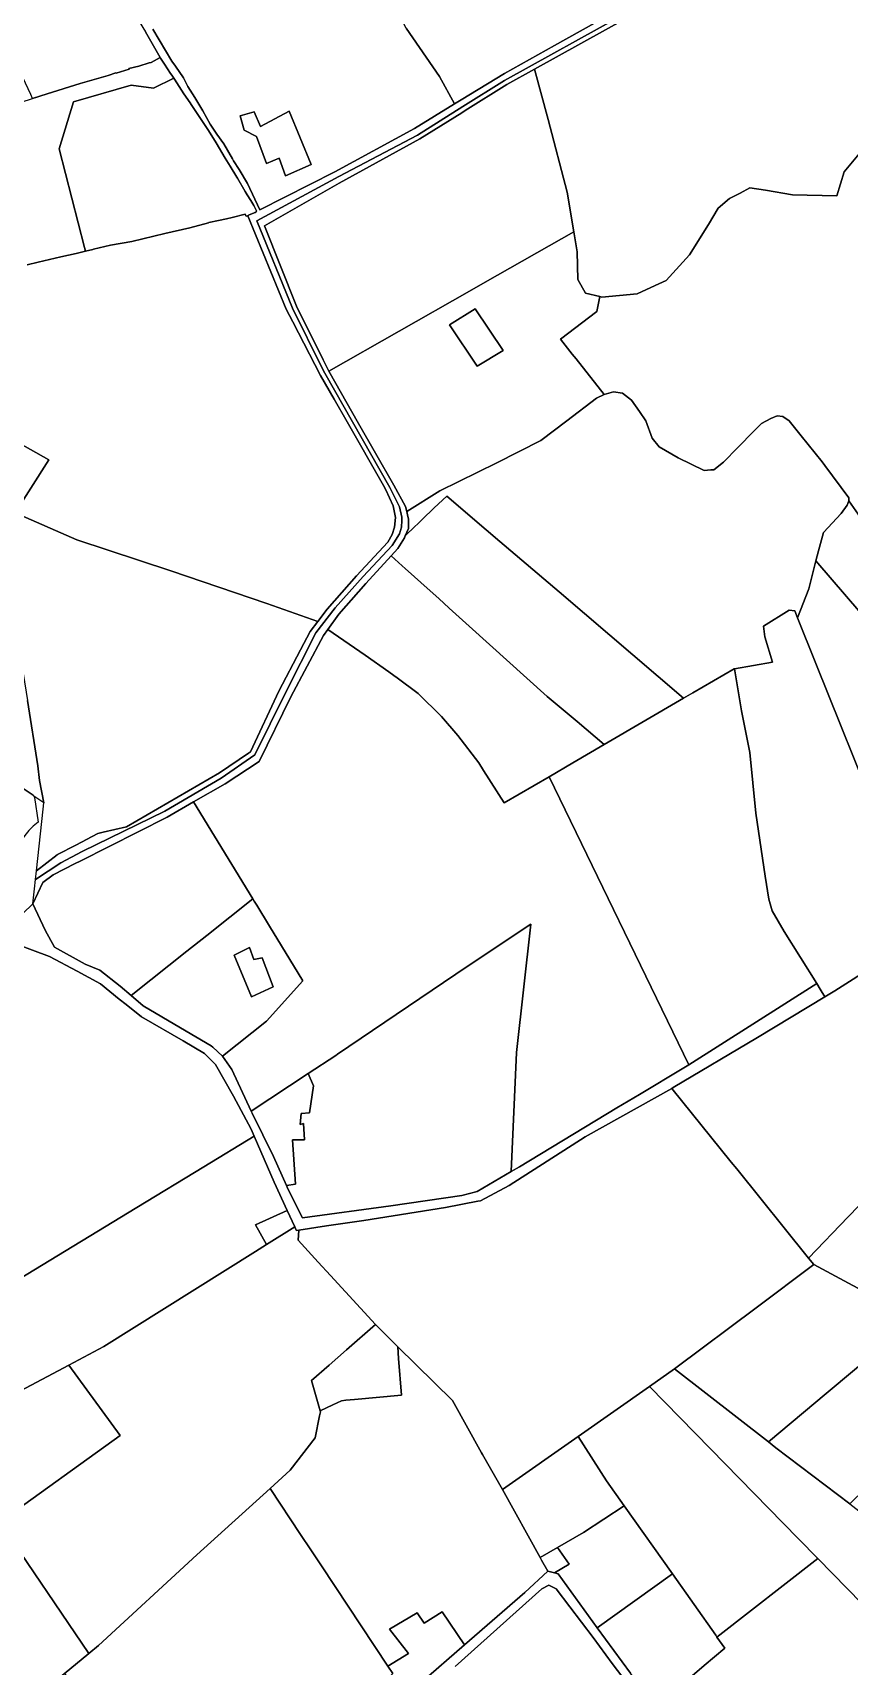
# Model space of a CAD drawing. Header units: metres. Extents: x 3 to 1027712, y 40 to 4430649.
# Drawn here: x 510738 to 511095, y 4411737 to 4412451 of the extents above; entities that cross this region are included whole.
import ezdxf

# ---------------------------------------------------------------- set-up
doc = ezdxf.new("R2010")
doc.units = ezdxf.units.M
doc.header["$MEASUREMENT"] = 0
doc.layers.add('A.ES.SDGC.CP.07003.cadastralparcel — CadastralParcel', color=1, linetype='Continuous')

msp = doc.modelspace()

# ---------------------------------------------------------------- linework, layer by layer
at = {"layer": 'A.ES.SDGC.CP.07003.cadastralparcel — CadastralParcel', "color": 7, "linetype": 'Continuous', "flags": 128}
for points in [[(510923.57, 4412662.81), (510932.93, 4412649.31), (510944.49, 4412636.45), (510976.86, 4412600.45), (511002.44, 4412568.76), (511055.65, 4412499.6), (511034.09, 4412486.09), (510995.72, 4412462.22), (510965.78, 4412445.48), (510943.8, 4412433.19), (510924.97, 4412421.76), (510921.99, 4412419.92), (510915.38, 4412431.92), (510900.88, 4412453.01), (510883.73, 4412487.27), (510865.1, 4412517.62), (510860, 4412525.93), (510846.76, 4412545.04), (510844.17, 4412548.77), (510922.39, 4412664.51), (510923.57, 4412662.81)], [(510786.92, 4412451.35), (510793.34, 4412440.2), (510789.31, 4412438.05), (510788.54, 4412437.94), (510783.93, 4412436.36), (510779.63, 4412435.35), (510779.72, 4412435.08), (510774.05, 4412433.3), (510773.97, 4412433.55), (510770.56, 4412432.38), (510758.4, 4412428.87), (510743.86, 4412424.37), (510737.49, 4412422.32), (510736.7, 4412424.07), (510709.92, 4412480.88), (510687.76, 4412527.89), (510686.78, 4412529.97), (510734.43, 4412537.63), (510768.96, 4412480.88), (510786.92, 4412451.35)], [(510864.6, 4412307.99), (510852.94, 4412331.51), (510838.92, 4412366.64), (510871.63, 4412385.32), (510906.87, 4412404.58), (510925.15, 4412416.06), (510926.68, 4412417.03), (510944.92, 4412428.37), (510956.95, 4412435.04), (510962.93, 4412413.08), (510971.21, 4412381.39), (510974.11, 4412363.98), (510935.42, 4412342.01), (510928.55, 4412338.11), (510867, 4412303.15), (510865.88, 4412305.4), (510864.6, 4412307.99)], [(510831.98, 4412371.25), (510831.88, 4412371.2), (510831.47, 4412371.03), (510830.85, 4412370.79), (510830.76, 4412371.02), (510830.5, 4412371.65), (510824.84, 4412370.3), (510822.29, 4412369.7), (510818.77, 4412369), (510814.62, 4412368.03), (510814.39, 4412367.97), (510806.26, 4412365.82), (510795.38, 4412363.32), (510780.88, 4412359.83), (510771.53, 4412358.14), (510764.13, 4412356.38), (510763.9, 4412356.32), (510760.69, 4412355.53), (510760.29, 4412357.08), (510749.19, 4412400.3), (510755.48, 4412420.82), (510780.65, 4412428.05), (510790.32, 4412426.81), (510799.25, 4412431.16), (510799.51, 4412430.78), (510803.72, 4412424.36), (510806.4, 4412420.41), (510806.93, 4412419.63), (510812.09, 4412411.84), (510814.41, 4412408.33), (510817.73, 4412402.85), (510821.77, 4412396.26), (510823.91, 4412392.71), (510826.79, 4412387.94), (510827.09, 4412387.42), (510830.52, 4412381.67), (510831.39, 4412380.19), (510832.93, 4412377.7), (510834.2, 4412375.55), (510835.31, 4412373.5), (510835.37, 4412373.21), (510835.27, 4412372.78), (510835.21, 4412372.75), (510835.22, 4412372.72), (510834.83, 4412372.5), (510832.28, 4412371.38), (510831.98, 4412371.25)], [(510828.32, 4412414.74), (510834.35, 4412416.46), (510837.22, 4412410), (510849.71, 4412416.74), (510859.33, 4412393.49), (510848.13, 4412388.46), (510845.4, 4412396.22), (510839.81, 4412393.92), (510835.36, 4412405.69), (510830.04, 4412408.42), (510828.32, 4412414.74)], [(510828.32, 4412414.74), (510830.04, 4412408.42), (510835.36, 4412405.69), (510839.81, 4412393.92), (510845.4, 4412396.22), (510848.13, 4412388.46), (510859.33, 4412393.49), (510849.71, 4412416.74), (510837.22, 4412410), (510834.35, 4412416.46), (510828.32, 4412414.74)], [(510880.07, 4412280.22), (510867, 4412303.15), (510928.55, 4412338.11), (510935.42, 4412342.01), (510974.11, 4412363.98), (510975.57, 4412355.3), (510975.86, 4412343.19), (510979.26, 4412337.24), (510985.47, 4412335.72), (510984.26, 4412329.19), (510968.31, 4412317.12), (510973.46, 4412310.6), (510975.13, 4412308.49), (510987.4, 4412292.96), (510984.07, 4412291.3), (510971.04, 4412281.32), (510959.67, 4412272.73), (510940.54, 4412263.04), (510915.58, 4412250.85), (510901.11, 4412241.76), (510900.58, 4412243.87), (510895.46, 4412253.21), (510887.48, 4412267.21), (510880.07, 4412280.22)], [(510931.9, 4412305.34), (510919.8, 4412323.35), (510930.99, 4412330.29), (510943.22, 4412312.16), (510931.9, 4412305.34)], [(510919.8, 4412323.35), (510931.9, 4412305.34), (510943.22, 4412312.16), (510930.99, 4412330.29), (510919.8, 4412323.35)], [(510900.49, 4412231.11), (510901.91, 4412234.31), (510901.91, 4412238.53), (510901.64, 4412239.62), (510901.11, 4412241.76), (510915.58, 4412250.85), (510940.54, 4412263.04), (510959.67, 4412272.73), (510971.04, 4412281.32), (510984.07, 4412291.3), (510987.4, 4412292.96), (510991.56, 4412294.07), (510995.44, 4412293.51), (510999.32, 4412290.47), (511002.93, 4412285.48), (511005.7, 4412281.32), (511008.47, 4412273.84), (511011.52, 4412269.96), (511019.84, 4412265.25), (511031.21, 4412259.71), (511034, 4412259.9), (511035.37, 4412259.99), (511039.53, 4412263.31), (511045.91, 4412269.69), (511052.84, 4412276.89), (511056.17, 4412280.22), (511060.33, 4412282.43), (511063.1, 4412283.54), (511065.59, 4412283.26), (511068.37, 4412281.32), (511073.57, 4412274.83), (511082.71, 4412263.41), (511083.9, 4412261.93), (511094.43, 4412247.8), (511094.43, 4412246.41), (511093.6, 4412244.47), (511091.11, 4412240.87), (511083.34, 4412232.56), (511081.12, 4412224.53), (511080.03, 4412220.14), (511076.96, 4412207.9), (511071.98, 4412195.26), (511070.72, 4412198.39), (511068.36, 4412198.61), (511057.08, 4412191.69), (511057.68, 4412186.93), (511060.95, 4412175.93), (511044.39, 4412172.97), (511044.28, 4412172.95), (511026.12, 4412162.54), (511022.1, 4412160.19), (510967.7, 4412206.58), (510941.78, 4412228.68), (510929.83, 4412238.87), (510922.57, 4412245.06), (510918.63, 4412248.42), (510913.09, 4412243.37), (510912.64, 4412242.93), (510912.32, 4412242.62), (510908.55, 4412238.96), (510906.55, 4412237), (510904.08, 4412234.6), (510901.21, 4412231.81), (510900.49, 4412231.11)], [(510899.18, 4412218.01), (510894.29, 4412222.41), (510897.24, 4412225.64), (510900.13, 4412230.31), (510900.49, 4412231.11), (510901.21, 4412231.81), (510904.08, 4412234.6), (510906.55, 4412237), (510908.55, 4412238.96), (510912.32, 4412242.62), (510912.64, 4412242.93), (510913.09, 4412243.37), (510918.63, 4412248.42), (510922.57, 4412245.06), (510929.83, 4412238.87), (510941.78, 4412228.68), (510967.7, 4412206.58), (511022.1, 4412160.19), (510987.45, 4412139.93), (510975.61, 4412149.93), (510962.54, 4412160.96), (510928.41, 4412191.69), (510919.68, 4412199.55), (510915.08, 4412203.69), (510910.1, 4412208.18), (510904.47, 4412213.25), (510900.4, 4412216.91), (510899.18, 4412218.01)], [(510910.1, 4412208.18), (510915.08, 4412203.69), (510919.68, 4412199.55), (510928.41, 4412191.69), (510962.54, 4412160.96), (510975.61, 4412149.93), (510987.45, 4412139.93), (510973.72, 4412131.9), (510963.31, 4412125.82), (510943.64, 4412114.34), (510934.73, 4412128.54), (510932.63, 4412131.9), (510923.4, 4412143.8), (510916.25, 4412152.13), (510906.13, 4412162.24), (510896.9, 4412169.08), (510895.51, 4412170.06), (510893.26, 4412171.64), (510882.91, 4412178.9), (510866.54, 4412190.12), (510871.43, 4412196.95), (510880.03, 4412206.69), (510883.22, 4412210.3), (510894.29, 4412222.41), (510899.18, 4412218.01), (510900.4, 4412216.91), (510904.47, 4412213.25), (510910.1, 4412208.18)], [(510833.8, 4412072.51), (510807.93, 4412114.79), (510821.7, 4412122.77), (510836.61, 4412132.54), (510850.4, 4412160.78), (510864.75, 4412187.62), (510866.54, 4412190.12), (510882.91, 4412178.9), (510893.26, 4412171.64), (510895.51, 4412170.06), (510896.9, 4412169.08), (510906.13, 4412162.24), (510916.25, 4412152.13), (510923.4, 4412143.8), (510932.63, 4412131.9), (510934.73, 4412128.54), (510943.64, 4412114.34), (510963.31, 4412125.82), (511024.44, 4411999.88), (511022.31, 4411998.53), (511002.85, 4411986.96), (510992.9, 4411981.04), (510950.45, 4411955.37), (510946.81, 4411953.26), (510949.06, 4412005.23), (510955.39, 4412061.41), (510927.46, 4412042.81), (510870.86, 4412004.49), (510870.14, 4412004.01), (510858.04, 4411996.06), (510833.11, 4411979.69), (510824.59, 4411997.78), (510820.5, 4412003.73), (510839.79, 4412018.93), (510855.74, 4412036.64), (510853.68, 4412040), (510846.36, 4412051.97), (510841.11, 4412060.55), (510835.52, 4412069.69), (510834.42, 4412071.49), (510833.8, 4412072.51)], [(510740.6, 4412124.2), (510742.49, 4412114.4), (510738.12, 4412117.37), (510738.05, 4412117.51), (510737.76, 4412117.82), (510737.39, 4412118.03), (510724.18, 4412126.85), (510714.95, 4412133.02), (510707.06, 4412138.29), (510691, 4412149.01), (510677.76, 4412157.85), (510674.07, 4412160.32), (510675.8, 4412162.48), (510677.54, 4412164.64), (510682.84, 4412171.24), (510691.19, 4412181.63), (510692.17, 4412181.63), (510693.61, 4412181.36), (510699.9, 4412179.72), (510725.12, 4412173.13), (510733.45, 4412170.96), (510735.32, 4412159.17), (510739.78, 4412130.58), (510740.6, 4412124.2)], [(511024.44, 4411999.88), (510963.31, 4412125.82), (510973.72, 4412131.9), (510987.45, 4412139.93), (511022.1, 4412160.19), (511026.12, 4412162.54), (511044.28, 4412172.95), (511044.39, 4412172.97), (511047.46, 4412154.6), (511051.18, 4412136.36), (511053.79, 4412109.95), (511057.88, 4412082.42), (511059.37, 4412072.37), (511060.86, 4412067.16), (511066.07, 4412058.23), (511080.34, 4412035.37), (511024.44, 4411999.88)], [(510727.89, 4412085.05), (510727.86, 4412084.86), (510727.77, 4412084.69), (510727.64, 4412084.54), (510706.08, 4412098.56), (510724.18, 4412126.85), (510737.39, 4412118.03), (510737.76, 4412117.82), (510738.05, 4412117.51), (510738.25, 4412117.13), (510738.34, 4412116.72), (510739.95, 4412105.98), (510737.85, 4412104.2), (510735.91, 4412102.25), (510734.14, 4412100.14), (510732.57, 4412097.88), (510731.58, 4412096.16), (510731.2, 4412095.49), (510730.03, 4412093), (510729.09, 4412090.41), (510728.37, 4412087.76), (510727.89, 4412085.05)], [(510742, 4412079.61), (510746.48, 4412082.97), (510756.21, 4412087.92), (510758.28, 4412088.97), (510796.33, 4412108.09), (510807.93, 4412114.79), (510833.8, 4412072.51), (510813.64, 4412056.45), (510804.96, 4412049.53), (510789.24, 4412037.01), (510780.63, 4412030.15), (510775.81, 4412034.24), (510766.88, 4412041.31), (510760.55, 4412043.92), (510747.14, 4412051.36), (510743.04, 4412058.8), (510737.63, 4412070.19), (510742, 4412079.61)], [(510785.87, 4412025.69), (510780.63, 4412030.15), (510789.24, 4412037.01), (510804.96, 4412049.53), (510813.64, 4412056.45), (510833.8, 4412072.51), (510834.42, 4412071.49), (510835.52, 4412069.69), (510841.11, 4412060.55), (510846.36, 4412051.97), (510853.68, 4412040), (510855.74, 4412036.64), (510839.79, 4412018.93), (510820.5, 4412003.73), (510816.27, 4412007.63), (510815.65, 4412008.2), (510802.25, 4412016.01), (510785.87, 4412025.69)], [(511114.71, 4412052.05), (511120.32, 4412057.6), (511124.97, 4412062.2), (511130.55, 4412051.62), (511142.16, 4412036.15), (511165.72, 4412007.56), (511151.98, 4411993.32), (511150.24, 4411991.52), (511137.65, 4411978.47), (511121.78, 4411962.03), (511094.14, 4411933.38), (511076.83, 4411915.43), (511045.36, 4411954.39), (511042.97, 4411957.35), (511016.95, 4411989.56), (511017.65, 4411989.95), (511054.51, 4412011.89), (511083.95, 4412029.58), (511088.2, 4412032.28), (511106.29, 4412043.72), (511114.71, 4412052.05)], [(510849.17, 4411945.69), (510848.51, 4411947.17), (510852.46, 4411947.71), (510851.17, 4411967.06), (510856.43, 4411967.06), (510856.04, 4411974.23), (510854.51, 4411973.85), (510855.02, 4411978.59), (510858.61, 4411978.85), (510860.4, 4411990.76), (510858.04, 4411996.06), (510870.14, 4412004.01), (510870.86, 4412004.49), (510927.46, 4412042.81), (510955.39, 4412061.41), (510949.06, 4412005.23), (510946.81, 4411953.26), (510931.83, 4411944.58), (510925.13, 4411942.72), (510894.22, 4411938.25), (510855.5, 4411933.04), (510849.17, 4411945.69)], [(510668.89, 4411985.18), (510654.93, 4412012.38), (510655.57, 4412012.85), (510678.12, 4412027.45), (510718.03, 4412053.28), (510728.87, 4412053.2), (510744.88, 4412047.25), (510757.03, 4412040.78), (510767.22, 4412035.35), (510775.42, 4412028.65), (510778.42, 4412026.23), (510785.1, 4412020.84), (510803.34, 4412010.42), (510812.65, 4412004.84), (510817.49, 4412000), (510825.31, 4411986.23), (510833.13, 4411971.72), (510834.44, 4411968.71), (510812.38, 4411955.32), (510783.15, 4411937.56), (510710.36, 4411893.36), (510668.89, 4411985.18)], [(510833.28, 4412029.66), (510825.63, 4412047.85), (510832.31, 4412051.11), (510834.25, 4412045.91), (510837.89, 4412046.59), (510842.66, 4412033.95), (510833.28, 4412029.66)], [(510825.63, 4412047.85), (510833.28, 4412029.66), (510842.66, 4412033.95), (510837.89, 4412046.59), (510834.25, 4412045.91), (510832.31, 4412051.11), (510825.63, 4412047.85)], [(510833.53, 4411978.81), (510833.11, 4411979.69), (510858.04, 4411996.06), (510860.4, 4411990.76), (510858.61, 4411978.85), (510855.02, 4411978.59), (510854.51, 4411973.85), (510856.04, 4411974.23), (510856.43, 4411967.06), (510851.17, 4411967.06), (510852.46, 4411947.71), (510848.51, 4411947.17), (510842.84, 4411959.83), (510833.53, 4411978.81)], [(510866.01, 4411929.44), (510878.33, 4411931.31), (510882.28, 4411931.91), (510918.03, 4411937.49), (510932.19, 4411940.25), (510933.3, 4411940.47), (510945.96, 4411947.17), (510979.1, 4411968.38), (511016.95, 4411989.56), (511042.97, 4411957.35), (511045.36, 4411954.39), (511076.83, 4411915.43), (511079.15, 4411912.55), (511053.95, 4411893.73), (511018.81, 4411867.48), (511018.23, 4411867.07), (511007.2, 4411859.33), (510976.04, 4411837.44), (510943.04, 4411814.26), (510934.17, 4411829.52), (510933.73, 4411830.26), (510921.06, 4411853.17), (510897.25, 4411876.69), (510888.67, 4411885.17), (510887.5, 4411886.43), (510867.82, 4411907.79), (510862.45, 4411913.61), (510853.58, 4411923.24), (510853.97, 4411927.62), (510866.01, 4411929.44)], [(510727.34, 4411855.78), (510710.36, 4411893.36), (510783.15, 4411937.56), (510812.38, 4411955.32), (510834.44, 4411968.71), (510843.19, 4411948.66), (510848.86, 4411936.22), (510834.98, 4411929.93), (510839.82, 4411921.33), (510834.98, 4411918.3), (510768.72, 4411876.77), (510753.39, 4411868.64), (510732.17, 4411857.39), (510727.34, 4411855.78)], [(510839.82, 4411921.33), (510834.98, 4411929.93), (510848.86, 4411936.22), (510852.14, 4411929.05), (510839.82, 4411921.33)], [(510762.15, 4411742.54), (510723.05, 4411799.99), (510775.85, 4411837.85), (510753.39, 4411868.64), (510768.72, 4411876.77), (510834.98, 4411918.3), (510839.82, 4411921.33), (510852.14, 4411929.05), (510852.78, 4411927.63), (510852.87, 4411927.45), (510853.97, 4411927.62), (510853.58, 4411923.24), (510862.45, 4411913.61), (510867.82, 4411907.79), (510887.5, 4411886.43), (510874.78, 4411875.28), (510867.22, 4411868.67), (510859.53, 4411861.93), (510863.23, 4411848.66), (510863.38, 4411848.15), (510863.03, 4411846.48), (510861.02, 4411836.83), (510850.15, 4411822.67), (510841.35, 4411814.68), (510809.35, 4411785.64), (510766.37, 4411746), (510762.15, 4411742.54)], [(511059.22, 4411835.05), (511018.23, 4411867.07), (511018.81, 4411867.48), (511053.95, 4411893.73), (511079.15, 4411912.55), (511113.44, 4411894.05), (511123.4, 4411888.68), (511084.53, 4411856.2), (511059.22, 4411835.05)], [(510863.23, 4411848.66), (510859.53, 4411861.93), (510867.22, 4411868.67), (510874.78, 4411875.28), (510887.5, 4411886.43), (510888.67, 4411885.17), (510897.25, 4411876.69), (510897.55, 4411871.48), (510898.86, 4411855.45), (510878.21, 4411853.59), (510874.48, 4411853.25), (510872.56, 4411853.08), (510868.74, 4411851.27), (510863.23, 4411848.66)], [(511062.44, 4411832.53), (511059.22, 4411835.05), (511084.53, 4411856.2), (511123.4, 4411888.68), (511158.09, 4411869.96), (511094.8, 4411807.94), (511062.44, 4411832.53)], [(510854.73, 4411794.52), (510841.35, 4411814.68), (510850.15, 4411822.67), (510861.02, 4411836.83), (510863.03, 4411846.48), (510863.38, 4411848.15), (510863.23, 4411848.66), (510868.74, 4411851.27), (510872.56, 4411853.08), (510874.48, 4411853.25), (510878.21, 4411853.59), (510898.86, 4411855.45), (510897.55, 4411871.48), (510897.25, 4411876.69), (510921.06, 4411853.17), (510933.73, 4411830.26), (510934.17, 4411829.52), (510943.04, 4411814.26), (510959.46, 4411784.55), (510960.09, 4411783.42), (510962.78, 4411778.54), (510952.73, 4411769.24), (510926.4, 4411746.38), (510916.61, 4411760.75), (510908.67, 4411755.83), (510905.64, 4411760.37), (510893.54, 4411753.19), (510901.86, 4411742.6), (510892.84, 4411737.1), (510863.8, 4411780.85), (510860.88, 4411785.25), (510859.99, 4411786.59), (510859.16, 4411787.84), (510854.73, 4411794.52)], [(510699.14, 4411835.12), (510696.1, 4411839.58), (510720.98, 4411853.66), (510727.34, 4411855.78), (510732.17, 4411857.39), (510753.39, 4411868.64), (510775.85, 4411837.85), (510723.05, 4411799.99), (510715.54, 4411811.02), (510710.04, 4411819.1), (510699.14, 4411835.12)], [(511033.9, 4411832.08), (511007.2, 4411859.33), (511018.23, 4411867.07), (511059.22, 4411835.05), (511062.44, 4411832.53), (511094.8, 4411807.94), (511137.36, 4411774.92), (511161.99, 4411757.05), (511132.35, 4411731.55), (511080.86, 4411784.13), (511072.43, 4411792.74), (511065.75, 4411799.56), (511033.9, 4411832.08)], [(510988.46, 4411818.04), (510976.04, 4411837.44), (511007.2, 4411859.33), (511033.9, 4411832.08), (511065.75, 4411799.56), (511072.43, 4411792.74), (511080.86, 4411784.13), (511036.75, 4411749.78), (511036.22, 4411750.53), (511017.25, 4411777.36), (510996.15, 4411807.19), (510988.46, 4411818.04)], [(510959.46, 4411784.55), (510943.04, 4411814.26), (510976.04, 4411837.44), (510988.46, 4411818.04), (510996.15, 4411807.19), (510978.35, 4411795.46), (510967.08, 4411788.95), (510959.46, 4411784.55)], [(510644.83, 4411801.95), (510640.89, 4411808.32), (510676.18, 4411828.3), (510680.83, 4411820.46), (510693.3, 4411799.44), (510715.54, 4411811.02), (510723.05, 4411799.99), (510762.15, 4411742.54), (510751.34, 4411733.66), (510739.92, 4411724.29), (510722.91, 4411711.54), (510707.8, 4411703.05), (510706.35, 4411702.6), (510657.64, 4411781.27), (510644.83, 4411801.95)], [(510785.78, 4411706.28), (510751.34, 4411733.66), (510762.15, 4411742.54), (510766.37, 4411746), (510809.35, 4411785.64), (510841.35, 4411814.68), (510854.73, 4411794.52), (510859.16, 4411787.84), (510859.99, 4411786.59), (510860.88, 4411785.25), (510863.8, 4411780.85), (510892.84, 4411737.1), (510894.99, 4411733.86), (510892.4, 4411731.29), (510885.65, 4411726.59), (510876.39, 4411720.13), (510854.42, 4411705.25), (510852, 4411703.89), (510843.48, 4411699.12), (510835.8, 4411694.83), (510815.61, 4411681.88), (510814.14, 4411683.91), (510785.78, 4411706.28)], [(510967.34, 4411777.41), (510965.69, 4411777.82), (510972.11, 4411781.64), (510967.08, 4411788.95), (510978.35, 4411795.46), (510996.15, 4411807.19), (511017.25, 4411777.36), (510984.42, 4411753.85), (510971.08, 4411772.18), (510967.34, 4411777.41)], [(510960.09, 4411783.42), (510959.46, 4411784.55), (510967.08, 4411788.95), (510972.11, 4411781.64), (510965.69, 4411777.82), (510962.78, 4411778.54), (510960.09, 4411783.42)], [(511040.03, 4411711.09), (511025.89, 4411732.83), (511031.13, 4411737.27), (511040.17, 4411744.94), (511036.75, 4411749.78), (511080.86, 4411784.13), (511132.35, 4411731.55), (511101.78, 4411705.27), (511098.96, 4411703.29), (511061.98, 4411677.32), (511050.66, 4411694.73), (511040.03, 4411711.09)], [(510998.87, 4411733.99), (510984.42, 4411753.85), (511017.25, 4411777.36), (511036.22, 4411750.53), (511036.75, 4411749.78), (511040.17, 4411744.94), (511031.13, 4411737.27), (511025.89, 4411732.83), (511017.62, 4411725.81), (511009.71, 4411719.1), (510998.87, 4411733.99)], [(510926.4, 4411746.38), (510907.3, 4411729.8), (510900.97, 4411724.6), (510897.24, 4411725.34), (510895.01, 4411727.2), (510892.4, 4411731.29), (510894.99, 4411733.86), (510892.84, 4411737.1), (510901.86, 4411742.6), (510893.54, 4411753.19), (510905.64, 4411760.37), (510908.67, 4411755.83), (510916.61, 4411760.75), (510926.4, 4411746.38)]]:
    msp.add_lwpolyline(points, close=True, dxfattribs=at)
for points in [[(510790.04, 4412452.56), (510798.36, 4412438.56), (510800.04, 4412436.39), (510803.56, 4412431.31), (510805.45, 4412427.52), (510808.46, 4412422.71), (510811.92, 4412416.85), (510815.23, 4412411.13), (510818.09, 4412406.62), (510821.1, 4412402.41), (510824.86, 4412395.95), (510825.42, 4412395.09), (510827.87, 4412391.29), (510831.48, 4412385.12), (510836.92, 4412373.65), (510869.66, 4412390.22), (510904.56, 4412409.17), (510921.99, 4412419.92), (510924.97, 4412421.76), (510943.8, 4412433.19), (510965.78, 4412445.48), (510995.72, 4412462.22)], [(510997.44, 4412457.49), (510956.95, 4412435.04), (510944.92, 4412428.37), (510926.68, 4412417.03), (510925.15, 4412416.06), (510906.87, 4412404.58), (510871.63, 4412385.32), (510838.92, 4412366.64), (510852.94, 4412331.51), (510864.6, 4412307.99), (510865.88, 4412305.4), (510867, 4412303.15), (510880.07, 4412280.22), (510887.48, 4412267.21), (510895.46, 4412253.21), (510900.58, 4412243.87), (510901.11, 4412241.76), (510901.64, 4412239.62), (510901.91, 4412238.53), (510901.91, 4412234.31), (510900.49, 4412231.11), (510900.13, 4412230.31), (510897.24, 4412225.64), (510894.29, 4412222.41), (510883.22, 4412210.3), (510880.03, 4412206.69), (510871.43, 4412196.95), (510866.54, 4412190.12), (510864.75, 4412187.62), (510850.4, 4412160.78), (510836.61, 4412132.54), (510821.7, 4412122.77), (510807.93, 4412114.79), (510796.33, 4412108.09), (510758.28, 4412088.97), (510756.21, 4412087.92), (510746.48, 4412082.97), (510742, 4412079.61), (510737.63, 4412070.19), (510738.36, 4412076.88), (510738.36, 4412076.88), (510738.8, 4412080.89), (510749.91, 4412088.14), (510759.17, 4412093.2), (510795.28, 4412110.78), (510820.04, 4412125.25), (510834.66, 4412135.36), (510848.13, 4412162.56), (510861.32, 4412188.7), (510869.87, 4412199.7), (510882.03, 4412213.3), (510894.77, 4412226.89), (510897.96, 4412231.96), (510898.86, 4412234.93), (510898.96, 4412237.86), (510899.01, 4412239.27), (510898, 4412243.75), (510893.71, 4412252.23), (510865.23, 4412302.21), (510864.16, 4412304.38), (510851.11, 4412330.69), (510835.55, 4412368.87), (510871.46, 4412388.25), (510905.86, 4412406.3), (510925.62, 4412418.72), (510943.91, 4412430.09), (510996.42, 4412459.22)], [(510996.42, 4412459.22), (510943.91, 4412430.09), (510925.62, 4412418.72), (510905.86, 4412406.3), (510871.46, 4412388.25), (510835.55, 4412368.87), (510851.11, 4412330.69), (510864.16, 4412304.38), (510865.23, 4412302.21), (510893.71, 4412252.23), (510898, 4412243.75), (510899.01, 4412239.27), (510898.96, 4412237.86), (510898.86, 4412234.93), (510897.96, 4412231.96), (510894.77, 4412226.89), (510882.03, 4412213.3), (510869.87, 4412199.7), (510861.32, 4412188.7), (510848.13, 4412162.56), (510834.66, 4412135.36), (510820.04, 4412125.25), (510795.28, 4412110.78), (510759.17, 4412093.2), (510749.91, 4412088.14), (510738.8, 4412080.89), (510739.22, 4412084.69), (510748.31, 4412091.75), (510748.4, 4412091.8), (510756.38, 4412095.94), (510766.12, 4412101.01), (510768.34, 4412101.53), (510778.57, 4412103.91), (510819.31, 4412127.55), (510831.89, 4412136.07), (510832.78, 4412136.67), (510845.25, 4412163.24), (510854.7, 4412181.31), (510858.86, 4412189.28), (510862.18, 4412193.7), (510866.25, 4412199.12), (510879.17, 4412213.67), (510892.78, 4412228.28), (510894.8, 4412231.75), (510895.82, 4412234.93), (510896.25, 4412239.13), (510895.24, 4412244.19), (510891.97, 4412251.26), (510890.92, 4412253.09), (510875.03, 4412280.98), (510869.36, 4412290.93), (510863.46, 4412301.27), (510851.29, 4412324.67), (510848.43, 4412330.15), (510831.63, 4412370.98), (510831.63, 4412370.98), (510831.59, 4412371.08), (510831.88, 4412371.2), (510831.98, 4412371.25), (510832.28, 4412371.38), (510834.83, 4412372.5), (510835.22, 4412372.72), (510835.21, 4412372.75), (510835.27, 4412372.78), (510835.37, 4412373.21), (510835.31, 4412373.5), (510834.2, 4412375.55), (510832.93, 4412377.7), (510831.39, 4412380.19), (510830.52, 4412381.67), (510827.09, 4412387.42), (510826.79, 4412387.94), (510823.91, 4412392.71), (510821.77, 4412396.26), (510817.73, 4412402.85), (510814.41, 4412408.33), (510812.09, 4412411.84), (510806.93, 4412419.63), (510806.4, 4412420.41), (510803.72, 4412424.36), (510799.51, 4412430.78), (510799.25, 4412431.16), (510798.41, 4412432.42), (510798.39, 4412432.45), (510797.87, 4412433.24), (510795.2, 4412437.27), (510793.49, 4412439.93), (510793.34, 4412440.2), (510786.92, 4412451.35)], [(511101.87, 4412401.52), (511092.39, 4412390.2), (511089.17, 4412379.72), (511069.7, 4412380.14), (511057.92, 4412382.26), (511051.08, 4412383.21), (511046.85, 4412380.94), (511042.29, 4412378.5), (511037.33, 4412374.31), (511033.06, 4412367.17), (511024.67, 4412353.91), (511014.55, 4412342.74), (511009.76, 4412340.53), (511001.78, 4412336.86), (510986.34, 4412335.51), (510985.47, 4412335.72), (510979.26, 4412337.24), (510975.86, 4412343.19), (510975.57, 4412355.3), (510974.11, 4412363.98), (510971.21, 4412381.39), (510962.93, 4412413.08), (510956.95, 4412435.04), (510997.44, 4412457.49)], [(510900.88, 4412453.01), (510915.38, 4412431.92), (510921.99, 4412419.92), (510904.56, 4412409.17), (510869.66, 4412390.22), (510836.92, 4412373.65), (510831.48, 4412385.12), (510827.87, 4412391.29), (510825.42, 4412395.09), (510824.86, 4412395.95), (510821.1, 4412402.41), (510818.09, 4412406.62), (510815.23, 4412411.13), (510811.92, 4412416.85), (510808.46, 4412422.71), (510805.45, 4412427.52), (510803.56, 4412431.31), (510800.04, 4412436.39), (510798.36, 4412438.56), (510790.04, 4412452.56)], [(510733.39, 4412420.99), (510743.86, 4412424.37), (510758.4, 4412428.87), (510770.56, 4412432.38), (510773.97, 4412433.55), (510774.05, 4412433.3), (510779.72, 4412435.08), (510779.63, 4412435.35), (510783.93, 4412436.36), (510788.54, 4412437.94), (510789.31, 4412438.05), (510793.34, 4412440.2), (510793.49, 4412439.93), (510795.2, 4412437.27), (510797.87, 4412433.24), (510798.39, 4412432.45), (510798.41, 4412432.42), (510799.25, 4412431.16), (510790.32, 4412426.81), (510780.65, 4412428.05), (510755.48, 4412420.82), (510749.19, 4412400.3), (510760.29, 4412357.08), (510760.29, 4412357.08), (510760.69, 4412355.53), (510758.38, 4412354.97), (510756.59, 4412354.58), (510749.83, 4412353.12), (510739.94, 4412350.75), (510735.19, 4412349.52)], [(511099.43, 4412239.07), (511094.43, 4412246.41), (511094.43, 4412247.8), (511083.9, 4412261.93), (511082.71, 4412263.41), (511073.57, 4412274.83), (511068.37, 4412281.32), (511065.59, 4412283.26), (511063.1, 4412283.54), (511060.33, 4412282.43), (511056.17, 4412280.22), (511052.84, 4412276.89), (511045.91, 4412269.69), (511039.53, 4412263.31), (511035.37, 4412259.99), (511034, 4412259.9), (511031.21, 4412259.71), (511019.84, 4412265.25), (511011.52, 4412269.96), (511008.47, 4412273.84), (511005.7, 4412281.32), (511002.93, 4412285.48), (510999.32, 4412290.47), (510995.44, 4412293.51), (510991.56, 4412294.07), (510987.4, 4412292.96), (510975.13, 4412308.49), (510973.46, 4412310.6), (510968.31, 4412317.12), (510984.26, 4412329.19), (510985.47, 4412335.72), (510986.34, 4412335.51), (511001.78, 4412336.86), (511009.76, 4412340.53), (511014.55, 4412342.74), (511024.67, 4412353.91), (511033.06, 4412367.17), (511037.33, 4412374.31), (511042.29, 4412378.5), (511046.85, 4412380.94), (511051.08, 4412383.21), (511057.92, 4412382.26), (511069.7, 4412380.14), (511089.17, 4412379.72), (511092.39, 4412390.2), (511101.87, 4412401.52)], [(510735.19, 4412349.52), (510739.94, 4412350.75), (510749.83, 4412353.12), (510756.59, 4412354.58), (510758.38, 4412354.97), (510760.69, 4412355.53), (510763.9, 4412356.32), (510764.13, 4412356.38), (510771.53, 4412358.14), (510780.88, 4412359.83), (510795.38, 4412363.32), (510806.26, 4412365.82), (510814.39, 4412367.97), (510814.62, 4412368.03), (510818.77, 4412369), (510822.29, 4412369.7), (510824.84, 4412370.3), (510830.5, 4412371.65), (510830.76, 4412371.02), (510830.85, 4412370.79), (510831.47, 4412371.03), (510831.59, 4412371.08), (510831.63, 4412370.98), (510831.63, 4412370.98), (510848.43, 4412330.15), (510851.29, 4412324.67), (510863.46, 4412301.27), (510869.36, 4412290.93), (510875.03, 4412280.98), (510890.92, 4412253.09), (510891.97, 4412251.26), (510895.24, 4412244.19), (510896.25, 4412239.13), (510895.82, 4412234.93), (510894.8, 4412231.75), (510892.78, 4412228.28), (510879.17, 4412213.67), (510866.25, 4412199.12), (510862.18, 4412193.7), (510839.87, 4412201.52), (510797.97, 4412215.84), (510756.81, 4412229.43), (510729.98, 4412241.18), (510744.68, 4412264.32), (510726.31, 4412274.72)], [(510726.31, 4412274.72), (510744.68, 4412264.32), (510729.98, 4412241.18), (510756.81, 4412229.43), (510797.97, 4412215.84), (510839.87, 4412201.52), (510862.18, 4412193.7), (510858.86, 4412189.28), (510854.7, 4412181.31), (510845.25, 4412163.24), (510832.78, 4412136.67), (510831.89, 4412136.07), (510819.31, 4412127.55), (510778.57, 4412103.91), (510768.34, 4412101.53), (510766.12, 4412101.01), (510756.38, 4412095.94), (510748.4, 4412091.8), (510748.31, 4412091.75), (510739.22, 4412084.69), (510742.19, 4412111.69), (510742.49, 4412114.4), (510740.6, 4412124.2), (510740.6, 4412124.2), (510739.78, 4412130.58), (510735.32, 4412159.17)], [(511105.97, 4412190.04), (511080.03, 4412220.14), (511081.12, 4412224.53), (511083.34, 4412232.56), (511091.11, 4412240.87), (511093.6, 4412244.47), (511094.43, 4412246.41), (511099.43, 4412239.07)], [(511107.54, 4412106.77), (511080.01, 4412175.33), (511080.01, 4412175.33), (511071.98, 4412195.26), (511076.96, 4412207.9), (511080.03, 4412220.14), (511105.97, 4412190.04)], [(511106.29, 4412043.72), (511088.2, 4412032.28), (511083.95, 4412029.58), (511081.84, 4412032.96), (511080.34, 4412035.37), (511066.07, 4412058.23), (511060.86, 4412067.16), (511059.37, 4412072.37), (511057.88, 4412082.42), (511053.79, 4412109.95), (511051.18, 4412136.36), (511047.46, 4412154.6), (511047.46, 4412154.6), (511044.39, 4412172.97), (511060.95, 4412175.93), (511057.68, 4412186.93), (511057.08, 4412191.69), (511068.36, 4412198.61), (511070.72, 4412198.39), (511071.98, 4412195.26), (511080.01, 4412175.33), (511107.54, 4412106.77)], [(510729.04, 4412061.99), (510737.63, 4412070.19), (510743.04, 4412058.8), (510747.14, 4412051.36), (510760.55, 4412043.92), (510766.88, 4412041.31), (510775.81, 4412034.24), (510780.63, 4412030.15), (510785.87, 4412025.69), (510802.25, 4412016.01), (510815.65, 4412008.2), (510816.27, 4412007.63), (510820.5, 4412003.73), (510824.59, 4411997.78), (510833.11, 4411979.69), (510833.53, 4411978.81), (510842.84, 4411959.83), (510848.51, 4411947.17), (510849.17, 4411945.69), (510855.5, 4411933.04), (510894.22, 4411938.25), (510925.13, 4411942.72), (510931.83, 4411944.58), (510946.81, 4411953.26), (510950.45, 4411955.37), (510992.9, 4411981.04), (511002.85, 4411986.96), (511022.31, 4411998.53), (511024.44, 4411999.88), (511080.34, 4412035.37), (511081.84, 4412032.96), (511083.95, 4412029.58), (511054.51, 4412011.89), (511017.65, 4411989.95), (511016.95, 4411989.56), (510979.1, 4411968.38), (510945.96, 4411947.17), (510933.3, 4411940.47), (510932.19, 4411940.25), (510918.03, 4411937.49), (510882.28, 4411931.91), (510878.33, 4411931.31), (510866.01, 4411929.44), (510853.97, 4411927.62), (510852.87, 4411927.45), (510852.78, 4411927.63), (510852.14, 4411929.05), (510848.86, 4411936.22), (510843.19, 4411948.66), (510834.44, 4411968.71), (510833.13, 4411971.72), (510825.31, 4411986.23), (510817.49, 4412000), (510812.65, 4412004.84), (510803.34, 4412010.42), (510785.1, 4412020.84), (510778.42, 4412026.23), (510775.42, 4412028.65), (510767.22, 4412035.35), (510757.03, 4412040.78), (510744.88, 4412047.25), (510728.87, 4412053.2)], [(511113.44, 4411894.05), (511079.15, 4411912.55), (511076.83, 4411915.43), (511094.14, 4411933.38), (511121.78, 4411962.03)], [(510907.3, 4411729.8), (510926.4, 4411746.38), (510952.73, 4411769.24), (510962.78, 4411778.54), (510965.69, 4411777.82), (510967.34, 4411777.41), (510971.08, 4411772.18), (510984.42, 4411753.85), (510998.87, 4411733.99)], [(510922.27, 4411736.9), (510960.14, 4411770.8), (510963.3, 4411772.38), (510966.45, 4411770.8), (510972.42, 4411762.97), (510982.63, 4411749.57), (510990.91, 4411738.21), (511003.45, 4411721.71)], [(511003.45, 4411721.71), (510990.91, 4411738.21), (510982.63, 4411749.57), (510972.42, 4411762.97), (510966.45, 4411770.8), (510963.3, 4411772.38), (510960.14, 4411770.8), (510922.27, 4411736.9)]]:
    msp.add_lwpolyline(points, dxfattribs=at)

doc.saveas('drawing.dxf')
